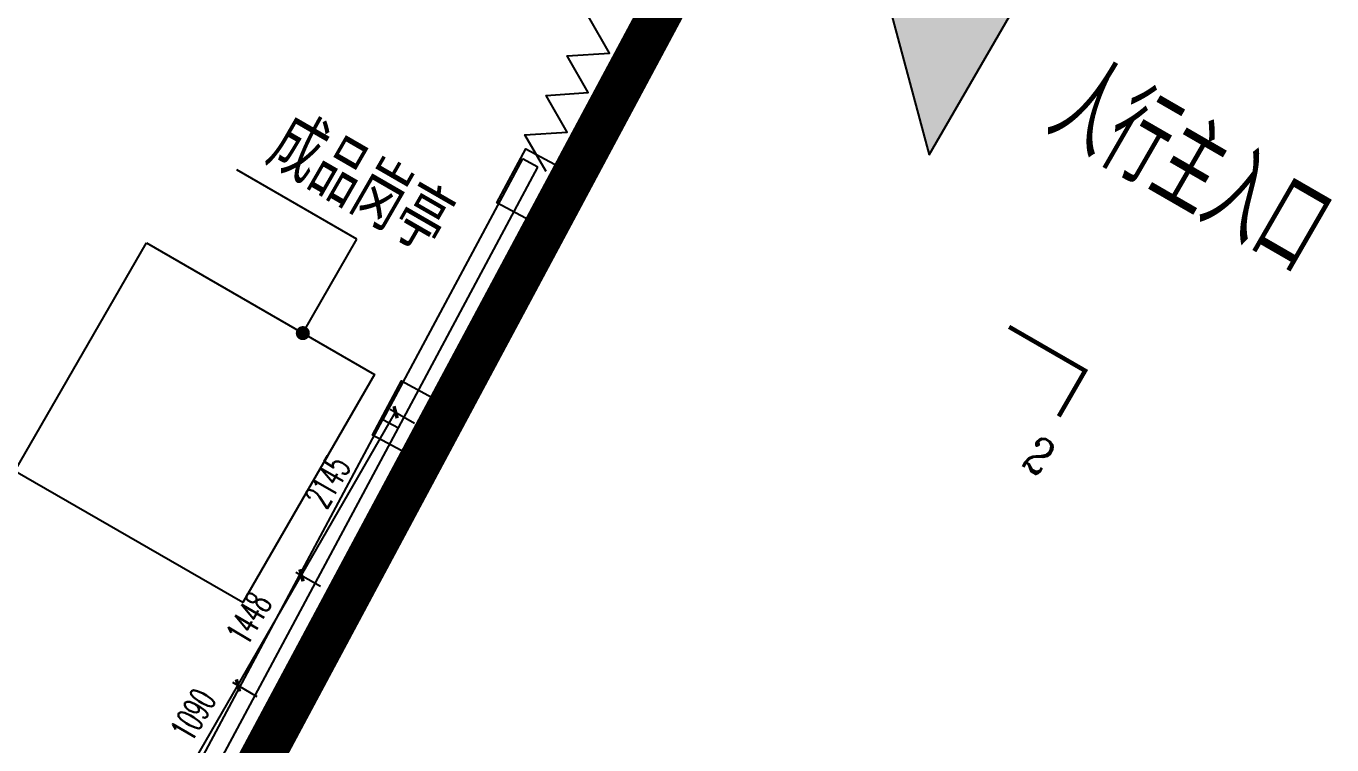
# Model space of a CAD drawing. Header units: millimetres. Extents: x 216654360 to 218309126, y 218099985 to 219647706.
# Drawn here: x 217985128 to 218000005, y 218905702 to 218913889 of the extents above; entities that cross this region are included whole.
import ezdxf
from ezdxf.xclip import XClip

# ---------------------------------------------------------------- set-up
doc = ezdxf.new("R2010")
doc.units = ezdxf.units.MM
doc.header["$LTSCALE"] = 1000
doc.header["$XCLIPFRAME"] = 0
doc.linetypes.add('DASH', pattern=[0.35, 0.25, -0.1])
doc.linetypes.add('DOTE', pattern=[2.42, 2, -0.2, 0.02, -0.2])
for name, color, linetype in [('A-ANNO-DIMS', 3, 'Continuous'), ('A-ANNO-DOTE', 1, 'DOTE'), ('A-ANNO-IDEN', 3, 'Continuous'), ('A-ANNO-TXT', 7, 'Continuous'), ('A-DOOR', 4, 'Continuous'), ('A-DOOR-FM', 181, 'Continuous'), ('A-FLOR-STRS', 51, 'Continuous'), ('A-FM-IDEN', 181, 'Continuous'), ('A-WALL', 2, 'Continuous'), ('A-WALL-MSNW', 2, 'Continuous'), ('DIM_LEAD', 3, 'Continuous'), ('PUB_HATCH', 8, 'Continuous'), ('PUB_TEXT', 7, 'Continuous'), ('现状植物', 3, 'Continuous')]:
    doc.layers.add(name, color=color, linetype=linetype)
doc.styles.add('_TCH_DIM', font='JZFZ_ENA', dxfattribs={"width": 0.7, "bigfont": 'JZFZ_CNB'})
doc.styles.add('_TCH_DIM_T3', font='SIMPLEX.shx', dxfattribs={"width": 0.564706, "bigfont": 'GBCBIG.shx'})
doc.styles.add('A_AXIS', font='COMPLEX', dxfattribs={"width": 0.8, "bigfont": 'HZ'})
doc.styles.add('A_DIM', font='SIMPLEX', dxfattribs={"width": 0.7, "bigfont": 'HZ'})
doc.styles.add('A_TIT', font='STFANGSO.TTF', dxfattribs={"width": 0.85})
doc.dimstyles.new('_TCH_ARCH&&100', dxfattribs={"dimtxt": 297.5, "dimasz": 100, "dimexe": 250, "dimexo": 300, "dimgap": 126.25, "dimtad": 1, "dimdec": 0, "dimzin": 0, "dimdsep": 46, "dimtxsty": '_TCH_DIM_T3', "dimblk": 'ARCHTICK', "dimcen": 0.09, "dimclrt": 7, "dimazin": 2, "dimtfac": 1, "dimtdec": 0, "dimtix": 1, "dimtmove": 2, "dimatfit": 3, "dimfxl": 100, "dimtolj": 1, "dimtzin": 0, "dimarcsym": 0})
pattern_1 = [(45, (0, 179.5), (-176.776766, 176.776766), [])]

# ---------------------------------------------------------------- blocks, each defined once
blk = doc.blocks.new('123sfg')
at = {"layer": 'A-FLOR-STRS', "color": 1, "linetype": 'DASH', "const_width": 0.5}
blk.add_lwpolyline([(-431.866, -1239.88), (-430.757, -1232.095), (-429.968, -1227.345), (-428.132, -1219.114), (-427.467, -1216.174), (-426.623, -1211.626), (-425.122, -1203.747), (-424.125, -1198.437), (-424.086, -1197.911), (-424.155, -1191.708), (-424.204, -1187.357), (-424.285, -1176.552), (-431.222, -1169.421), (-431.884, -1148.586), (-433.175, -1148.673), (-433.184, -1148.322), (-435.752, -1148.388), (-511.112, -1148.388)], dxfattribs=at)
blk = doc.blocks.new('123sdtrt')
at = {"layer": 'A-WALL-MSNW'}
for p, q in [((6063046, 27512), (6063246, 27518)), ((6063209, 22387), (6063046, 27512)), ((6063406, 22471), (6063246, 27518))]:
    blk.add_line(p, q, dxfattribs=at)
blk = doc.blocks.new('A$C1AC2724C')
at = {"linetype": 'Continuous'}
h = blk.add_hatch(color=1, dxfattribs=at)
h.dxf.hatch_style = 1
h.paths.add_polyline_path([(-1578, 1578), (-1578, -1578), (0, 0)])
at = {"color": 1, "linetype": 'Continuous', "flags": 128}
blk.add_lwpolyline([(-1578, 1578), (-1578, -1578), (0, 0), (-1578, 1578)], dxfattribs=at)
blk = doc.blocks.new('13afff')
at = {"layer": 'A-WALL-MSNW'}
blk.add_lwpolyline([(6122296, 42680), (6122996, 42680), (6122996, 42180), (6122296, 42180)], close=True, dxfattribs=at)
blk = doc.blocks.new('_ArchTick')
at = {"color": 0, "linetype": 'ByBlock', "const_width": 0.4}
blk.add_lwpolyline([(-0.5, -0.5), (0.5, 0.5)], dxfattribs=at)
blk = doc.blocks.new('*D551')
at = {"layer": 'A-ANNO-DIMS', "color": 0, "lineweight": -2, "transparency": 16777216}
for p, q in [((4632263, 22894), (4631805, 23357)), ((4631252, 22458), (4631981, 23179)), ((4631535, 22173), (4631076, 22636))]:
    blk.add_line(p, q, dxfattribs=at)
at = {"layer": 'Defpoints', "color": 0, "transparency": 16777216}
for p in [(4631981, 23179), (4632474, 22680), (4631746, 21959)]:
    blk.add_point(p, dxfattribs=at)
at = {"layer": 'A-ANNO-DIMS', "color": 0, "lineweight": -2, "transparency": 16777216, "xscale": 100, "yscale": 100, "zscale": 100}
for p, rotation in [((4631981, 23179), 44.685575226532), ((4631252, 22458), 224.685575226532)]:
    blk.add_blockref('_ArchTick', p, dxfattribs=dict(at, rotation=rotation))
at = {"layer": 'A-ANNO-DIMS', "color": 7, "transparency": 16777216, "insert": (4631423, 23014), "char_height": 297.5, "attachment_point": 5, "rotation": 44.6856, "style": '_TCH_DIM_T3'}
blk.add_mtext('\\A1;1025', dxfattribs=at)
blk = doc.blocks.new('*D552')
at = {"layer": 'A-ANNO-DIMS', "color": 0, "lineweight": -2, "transparency": 16777216}
for p, q in [((4634326, 24934), (4633868, 25397)), ((4631981, 23179), (4634043, 25219)), ((4632263, 22894), (4631805, 23357))]:
    blk.add_line(p, q, dxfattribs=at)
at = {"layer": 'Defpoints', "color": 0, "transparency": 16777216}
for p in [(4634043, 25219), (4634537, 24720), (4632474, 22680)]:
    blk.add_point(p, dxfattribs=at)
at = {"layer": 'A-ANNO-DIMS', "color": 0, "lineweight": -2, "transparency": 16777216, "xscale": 100, "yscale": 100, "zscale": 100}
for p, rotation in [((4634043, 25219), 44.68557522652902), ((4631981, 23179), 224.685575226529)]:
    blk.add_blockref('_ArchTick', p, dxfattribs=dict(at, rotation=rotation))
at = {"layer": 'A-ANNO-DIMS', "color": 7, "transparency": 16777216, "insert": (4632819, 24395), "char_height": 297.5, "attachment_point": 5, "rotation": 44.6856, "style": '_TCH_DIM_T3'}
blk.add_mtext('\\A1;2900', dxfattribs=at)
blk = doc.blocks.new('$DorLib2D$00000079')
for p, q in [((-0.207, 0.807), (-0.151, 0.864)), ((0.557, 0.157), (-0.151, 0.864)), ((0.5, 0.1), (-0.207, 0.807)), ((0.5, 0.1), (0.557, 0.157))]:
    blk.add_line(p, q)
blk.add_arc((0.5, 0.1), 1, 135, 180)
blk = doc.blocks.new('q34wsyt')
at = {"layer": 'A-ANNO-IDEN', "const_width": 50}
blk.add_lwpolyline([(7105878, -165784), (7105878, -165184), (7104878, -165184)], dxfattribs=at)
at = {"layer": 'A-ANNO-TXT', "color": 7, "style": 'A_AXIS', "width": 0.8}
blk.add_text('2', height=400, dxfattribs=at).set_placement((7105771, -166484))
blk = doc.blocks.new('*D521')
at = {"layer": 'A-ANNO-DIMS', "color": 0, "lineweight": -2, "transparency": 16777216}
for p, q in [((6141963, 24063), (6142286, 24063)), ((6142036, 22973), (6142036, 24063)), ((6141963, 22973), (6142286, 22973))]:
    blk.add_line(p, q, dxfattribs=at)
at = {"layer": 'Defpoints', "color": 0, "transparency": 16777216}
for p in [(6141663, 24063), (6142036, 24063), (6141663, 22973)]:
    blk.add_point(p, dxfattribs=at)
at = {"layer": 'A-ANNO-DIMS', "color": 0, "lineweight": -2, "transparency": 16777216, "xscale": 100, "yscale": 100, "zscale": 100}
for p, rotation in [((6142036, 24063), 90), ((6142036, 22973), 270)]:
    blk.add_blockref('_ArchTick', p, dxfattribs=dict(at, rotation=rotation))
at = {"layer": 'A-ANNO-DIMS', "color": 7, "transparency": 16777216, "insert": (6141761, 23518), "char_height": 297.5, "attachment_point": 5, "rotation": 90, "style": '_TCH_DIM_T3'}
blk.add_mtext('\\A1;1090', dxfattribs=at)
blk = doc.blocks.new('*D522')
at = {"layer": 'A-ANNO-DIMS', "color": 0, "lineweight": -2, "transparency": 16777216}
for p, q in [((6141963, 25511), (6142286, 25511)), ((6142036, 24063), (6142036, 25511)), ((6141963, 24063), (6142286, 24063))]:
    blk.add_line(p, q, dxfattribs=at)
at = {"layer": 'Defpoints', "color": 0, "transparency": 16777216}
for p in [(6141663, 25511), (6142036, 25511), (6141663, 24063)]:
    blk.add_point(p, dxfattribs=at)
at = {"layer": 'A-ANNO-DIMS', "color": 0, "lineweight": -2, "transparency": 16777216, "xscale": 100, "yscale": 100, "zscale": 100}
for p, rotation in [((6142036, 25511), 90), ((6142036, 24063), 270)]:
    blk.add_blockref('_ArchTick', p, dxfattribs=dict(at, rotation=rotation))
at = {"layer": 'A-ANNO-DIMS', "color": 7, "transparency": 16777216, "insert": (6141761, 24787), "char_height": 297.5, "attachment_point": 5, "rotation": 90, "style": '_TCH_DIM_T3'}
blk.add_mtext('\\A1;1448', dxfattribs=at)
blk = doc.blocks.new('*D523')
at = {"layer": 'A-ANNO-DIMS', "color": 0, "lineweight": -2, "transparency": 16777216}
for p, q in [((6141963, 27656), (6142286, 27656)), ((6142036, 25511), (6142036, 27656)), ((6141963, 25511), (6142286, 25511))]:
    blk.add_line(p, q, dxfattribs=at)
at = {"layer": 'Defpoints', "color": 0, "transparency": 16777216}
for p in [(6141663, 27656), (6142036, 27656), (6141663, 25511)]:
    blk.add_point(p, dxfattribs=at)
at = {"layer": 'A-ANNO-DIMS', "color": 0, "lineweight": -2, "transparency": 16777216, "xscale": 100, "yscale": 100, "zscale": 100}
for p, rotation in [((6142036, 27656), 90), ((6142036, 25511), 270)]:
    blk.add_blockref('_ArchTick', p, dxfattribs=dict(at, rotation=rotation))
at = {"layer": 'A-ANNO-DIMS', "color": 7, "transparency": 16777216, "insert": (6141761, 26584), "char_height": 297.5, "attachment_point": 5, "rotation": 90, "style": '_TCH_DIM_T3'}
blk.add_mtext('\\A1;2145', dxfattribs=at)
blk = doc.blocks.new('$DorLib2D$00000112')
blk.add_lwpolyline([(0.5, -0.025), (0.46875, 0.025), (0.4375, -0.025), (0.40625, 0.025), (0.375, -0.025), (0.34375, 0.025), (0.3125, -0.025), (0.28125, 0.025), (0.25, -0.025), (0.21875, 0.025), (0.1875, -0.025), (0.15625, 0.025), (0.125, -0.025), (0.09375, 0.025), (0.0625, -0.025), (0.03125, 0.025), (0, -0.025)])
blk = doc.blocks.new('213rgt')
at = {"layer": 'PUB_HATCH'}
h = blk.add_hatch(dxfattribs=at)
h.set_pattern_fill('普通砖', color=256, scale=100, style=0)
h.set_pattern_definition(pattern_1)
h.paths.add_polyline_path([(4637546.4, 21478.5), (4637885.8, 21476.7), (4634440.2, 24960.3), (4634410.1, 24649.4)])
h = blk.add_hatch(dxfattribs=at)
h.set_pattern_fill('普通砖', color=256, scale=100, style=0)
h.set_pattern_definition(pattern_1)
h.paths.add_polyline_path([(4635668.1, 19450.9), (4635752.3, 19365.4), (4637885.8, 21476.7), (4637546.4, 21478.5), (4635655, 19606.7)])
h = blk.add_hatch(dxfattribs=at)
h.set_pattern_fill('普通砖', color=256, scale=100, style=0)
h.set_pattern_definition(pattern_1)
h.paths.add_polyline_path([(4634971.5, 18592.7), (4635752.3, 19365.4), (4635668.1, 19450.9), (4635512.8, 19466.1), (4634944.9, 18904)])
at = {"color": 7}
for points in [[(4635578.5, 20230.4), (4633188.2, 22648.3), (4634251.7, 23706.1), (4636642, 21288.2)], [(4634919.8, 23669.8), (4634742, 23494), (4636426.2, 21789.2), (4636603.9, 21965)]]:
    blk.add_lwpolyline(points, close=True, dxfattribs=at)
for points in [[(4634247.7, 23710.2), (4635574.1, 20234.8)], [(4636637.6, 21292.6), (4633185, 22651.6)]]:
    blk.add_lwpolyline(points, dxfattribs=at)
at = {"layer": 'A-DOOR-FM'}
for p, q in [((4631756, 22201.7), (4632253.9, 22693.8)), ((4631826.3, 22130.6), (4632324.2, 22622.7))]:
    blk.add_line(p, q, dxfattribs=at)
at = {"layer": 'A-WALL'}
for p, q in [((4632305.9, 22850.6), (4634440.2, 24960.3)), ((4637885.8, 21476.7), (4634440.2, 24960.3)), ((4632517.7, 22778.7), (4634410.1, 24649.4)), ((4637546.4, 21478.5), (4634410.1, 24649.4)), ((4632305.9, 22850.6), (4632201.2, 22747.1)), ((4635655, 19606.7), (4632517.7, 22778.7)), ((4632201.2, 22747.1), (4632341.8, 22604.9)), ((4632341.8, 22604.9), (4632375.4, 22638.1)), ((4635512.8, 19466.1), (4632375.4, 22638.1)), ((4631174.1, 22432), (4631316.3, 22572.7)), ((4631666.5, 22218.6), (4631316.3, 22572.7)), ((4631594.6, 22006.9), (4631174.1, 22432)), ((4631703.3, 22255), (4631666.5, 22218.6)), ((4631843.9, 22112.8), (4631703.3, 22255)), ((4631807.1, 22076.4), (4631843.9, 22112.8)), ((4634944.9, 18904), (4631807.1, 22076.4)), ((4634971.5, 18592.7), (4631591.1, 22010.4)), ((4635655, 19606.7), (4637546.4, 21478.5)), ((4635752.3, 19365.4), (4637885.8, 21476.7)), ((4634944.9, 18904), (4635512.8, 19466.1)), ((4634971.5, 18592.7), (4635752.3, 19365.4))]:
    blk.add_line(p, q, dxfattribs=at)
at = {"layer": 'A-DOOR-FM', "xscale": -700, "yscale": 700, "zscale": 200, "rotation": 44.66768144878004}
blk.add_blockref('$DorLib2D$00000079', (4632022.6, 22429.9), dxfattribs=at)
at = {"layer": 'A-ANNO-TXT', "style": 'A_TIT', "width": 0.85}
blk.add_text('储物间', height=244.19, dxfattribs=at).set_placement((4633341.8, 20736))
at = {"layer": 'A-FM-IDEN', "style": 'A_DIM', "width": 0.7}
for s, height, p in [('0724s', 280, (4632347.8, 21949.9)), ('甲', 350, (4632173.5, 21777.7)), ('FM', 280, (4631894.7, 21502.1))]:
    blk.add_text(s, height=height, rotation=44.66768, dxfattribs=at).set_placement(p)
at = {"layer": 'A-ANNO-DIMS'}
dim = blk.add_aligned_dim(p1=(4632474.4, 22680.2), p2=(4634537, 24720.3), distance=701.9, text='2900', dimstyle='_TCH_ARCH&&100', dxfattribs=at)
dim.commit()
dim.dimension.update_dxf_attribs({"geometry": '*D552', "text_midpoint": (4632818.7, 24394.8)})
dim = blk.add_aligned_dim(p1=(4631745.6, 21959.4), p2=(4632474.4, 22680.2), distance=701.9, dimstyle='_TCH_ARCH&&100', dxfattribs=at)
dim.commit()
dim.dimension.update_dxf_attribs({"geometry": '*D551', "text_midpoint": (4631423, 23014.4)})
blk = doc.blocks.new('A$C04836B57')
blk.add_lwpolyline([(-27265.3, -31574.7), (-24265.3, -31574.7), (-24265.3, -34574.7), (-27265.3, -34574.7)], close=True)
at = {"layer": 'A-WALL-MSNW'}
for p, q in [((-23833.1, -28599.2), (-24033, -28605.5)), ((-24033, -28605.5), (-23926, -31970.5)), ((-23726.1, -31964.2), (-23833.1, -28599.2)), ((-23926, -31970.5), (-23726.1, -31964.2))]:
    blk.add_line(p, q, dxfattribs=at)
at = {"layer": 'DIM_LEAD'}
for p, q in [((-25211.3, -30339.1), (-26789.1, -30339.1)), ((-25208.8, -31574.7), (-25211.3, -30339.1))]:
    blk.add_line(p, q, dxfattribs=at)
at = {"layer": 'DIM_LEAD', "const_width": 80}
blk.add_lwpolyline([(-25208.7, -31614.7, 1), (-25208.9, -31534.7, 1)], format="xyb", close=True, dxfattribs=at)
at = {"linetype": 'Continuous', "rotation": 180}
blk.add_blockref('A$C1AC2724C', (-21619.8, -24671.8), dxfattribs=at)
at = {"layer": 'A-ANNO-DOTE'}
ref = blk.add_blockref('123sfg', (408074.6, 1131835.7), dxfattribs=dict(at, xscale=1000, yscale=1000, zscale=1000))
XClip(ref).set_block_clipping_path([(-527.1162536906, -1244.4995262616), (-408.0745740716, -1131.8357493737)])
at = {"layer": 'A-DOOR', "xscale": -8165.755914040161, "yscale": 8165.755914040161, "zscale": -8165.755914040161, "rotation": 91.82166779639157}
blk.add_blockref('$DorLib2D$00000112', (-24062.9, -24521.6), dxfattribs=at)
at = {"layer": 'A-FLOR-STRS'}
blk.add_blockref('q34wsyt', (-7123153.6, 137693.3), dxfattribs=at)
at = {"layer": 'A-WALL'}
ref = blk.add_blockref('123sdtrt', (-6086971.9, -59483.2), dxfattribs=at)
XClip(ref).set_block_clipping_path([(5967930.2562667066, -53180.5443578812), (6086971.9358856641, 59482.6559491576)])
blk.add_blockref('213rgt', (-4663381.1, -59357.5), dxfattribs=at)
at = {"layer": 'A-WALL-MSNW', "rotation": 271.8216678084044}
for p in [(-260836.6, 6089376.5), (-260741.2, 6086376.5)]:
    blk.add_blockref('13afff', p, dxfattribs=at)
at = {"layer": 'A-ANNO-TXT', "linetype": 'Continuous', "style": 'A_DIM', "width": 0.7}
blk.add_text('人行主入口', height=1000, dxfattribs=at).set_placement((-19056.7, -25376.5))
at = {"layer": 'PUB_TEXT', "color": 7, "style": '_TCH_DIM', "width": 0.8}
blk.add_text('成品岗亭', height=714.89, dxfattribs=at).set_placement((-26579.1, -30129.1))
at = {"layer": 'A-ANNO-DIMS'}
for p1, p2, picture, middle in [((-24216.1, -33971.6), (-24216.1, -31826.2), '*D523', (-24118, -32898.9)), ((-24216.1, -35420), (-24216.1, -33971.6), '*D522', (-24118, -34695.8)), ((-24216.1, -36509.9), (-24216.1, -35420), '*D521', (-24118, -35965))]:
    dim = blk.add_aligned_dim(p1=p1, p2=p2, distance=-373.1, dimstyle='_TCH_ARCH&&100', dxfattribs=at)
    dim.commit()
    dim.dimension.update_dxf_attribs({"geometry": picture, "text_midpoint": middle, "insert": (-6165879.1, -59482.7)})

msp = doc.modelspace()

# ---------------------------------------------------------------- block references
at = {"layer": '现状植物', "rotation": 330.0099772030858}
msp.add_blockref('A$C04836B57', (218025897, 218925139), dxfattribs=at)

doc.saveas('drawing.dxf')
